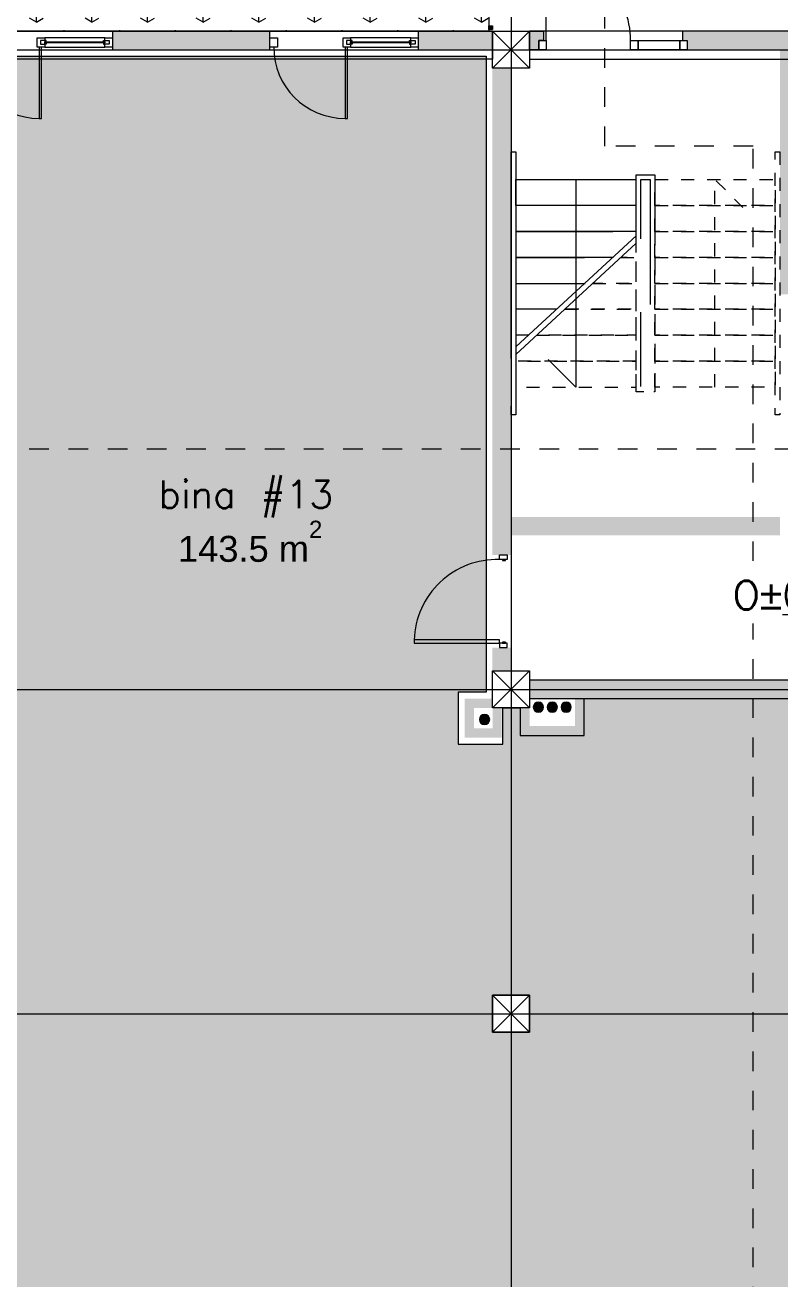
# Model space of a CAD drawing. Header units: millimetres. Extents: x 476244520 to 476657119, y 4620824743 to 4621446928.
# Drawn here: x 476392006 to 476400148, y 4620877560 to 4620891087 of the extents above; entities that cross this region are included whole.
import ezdxf

# ---------------------------------------------------------------- set-up
doc = ezdxf.new("R2010")
doc.units = ezdxf.units.MM
doc.header["$MEASUREMENT"] = 0
doc.set_wipeout_variables(frame=1)
for name, pattern in [('AStair_dashed', [1800, 800, -1000]), ('Dashed', [423.333333, 211.666667, -211.666667]), ('Hidden Line', [317.5, 211.666667, -105.833333]), ('Small Dashed', [282.222222, 141.111111, -141.111111]), ('Wipeout_Contour', [1000, 0, -1000])]:
    doc.linetypes.add(name, pattern=pattern)
for name, color, linetype, lineweight in [('2D Drafting - General_Pen_No__1_Pen_No__7', 7, 'Continuous', 0), ('2D Drafting - General_Pen_No__1_Pen_No__7_Pen_No__7', 7, 'Continuous', 0), ('2D Drafting - General_Pen_No__250_Pen_No__7_Pen_No__154', 154, 'Continuous', 0), ('2D Drafting - General_Pen_No__250_Pen_No__7_Pen_No__250', 7, 'Continuous', 0), ('2D Drafting - General_Pen_No__250_Pen_No__7_Pen_No__7', 7, 'Continuous', 0), ('2D Drafting - General_Pen_No__7_Pen_No__7', 7, 'Continuous', 0), ('2D Drafting - General_Pen_No__7_Pen_No__7_Pen_No__7', 7, 'Continuous', 0), ('Annotation - Text_Pen_No__7_Pen_No__142', 142, 'Continuous', 0), ('Doors_Pen_No__7_Pen_No__7_Pen_No__7', 7, 'Continuous', 0), ('G-Anno-Nplt_Pen_No__142', 142, 'Continuous', 0), ('G-Anno-Nplt_Pen_No__151', 151, 'Continuous', 0), ('G-Anno-Nplt_Pen_No__4', 7, 'Continuous', 0), ('G-Anno-Nplt_Pen_No__7', 7, 'Continuous', 0), ('gegmebi_Pen_No__7_Pen_No__7', 7, 'Continuous', 0), ('kar-panjara_Pen_No__7_Pen_No__7_Pen_No__7', 7, 'Continuous', 0), ('New_._Pen_No__1', 1, 'Continuous', 0), ('New_0_Pen_No__250_Pen_No__255', 255, 'Continuous', 0), ('New_0_Pen_No__250_Pen_No__7', 7, 'Continuous', 0), ('New_2D Drafting - General_Pen_No__250_Pen_No__7_Pen_No__112', 112, 'Continuous', 0), ('New_2D Drafting - General_Pen_No__250_Pen_No__7_Pen_No__4', 7, 'Continuous', 0), ('New_shenobebi_Pen_No__1', 1, 'Continuous', 0), ('New_Structural - Bearing_Pen_No__250', 7, 'Continuous', 0), ('shaxtebi da milebi_Pen_No__1_Pen_No__1_Pen_No__1', 1, 'Continuous', 0), ('zoma_Pen_No__5_Pen_No__5', 5, 'Continuous', 0)]:
    doc.layers.add(name, color=color, linetype=linetype, lineweight=lineweight)
doc.layers.add('gegmebi_Pen_No__7_Pen_No__252', color=7, linetype='Continuous', lineweight=0, true_color=0x666666)
doc.layers.add('shaxtebi da milebi_Pen_No__5_Pen_No__5_Pen_No__252', color=7, linetype='Continuous', lineweight=0, true_color=0x666666)
doc.styles.add('GENERATED_STYLE_1', font='arial.ttf')

msp = doc.modelspace()

# ---------------------------------------------------------------- hatches: boundary and pattern name
at = {"layer": '2D Drafting - General_Pen_No__250_Pen_No__7_Pen_No__154', "linetype": 'Continuous', "lineweight": 0}
for points in [[(476397447.729, 4620891020.244), (476397597.563, 4620891020.244), (476397597.563, 4620890920.245), (476397547.565, 4620890920.245), (476397547.565, 4620890820.244), (476397447.729, 4620890820.244)], [(476399097.723, 4620890920.291), (476399147.566, 4620890920.291), (476399147.566, 4620890820.243), (476402297.997, 4620890820.243), (476402297.997, 4620891020.243), (476399097.723, 4620891020.243)]]:
    msp.add_hatch(color=154, dxfattribs=at).paths.add_polyline_path(points)
at = {"layer": '2D Drafting - General_Pen_No__250_Pen_No__7_Pen_No__7', "linetype": 'Continuous', "lineweight": 0}
for points in [[(476392947.729, 4620890820.243), (476394647.422, 4620890820.243), (476394647.422, 4620891020.243), (476392947.729, 4620891020.243)], [(476396247.422, 4620890820.243), (476397047.729, 4620890820.243), (476397047.729, 4620891020.243), (476396247.422, 4620891020.243)], [(476400347.729, 4620890820.243), (476400347.729, 4620888180.211), (476400147.729, 4620888180.211), (476400147.729, 4620890820.243)], [(476397047.729, 4620890620.243), (476397247.729, 4620890620.243), (476397247.729, 4620885370.243), (476397047.729, 4620885370.243)], [(476397047.729, 4620884370.243), (476397247.729, 4620884370.243), (476397247.729, 4620884120.243), (476397047.729, 4620884120.243)], [(476401446.94, 4620883820.243), (476401446.94, 4620884020.243), (476397447.729, 4620884020.243), (476397447.729, 4620883820.243)], [(476396747.729, 4620883820.243), (476397047.729, 4620883820.243), (476397047.729, 4620883720.243), (476396847.729, 4620883720.243), (476396847.729, 4620883499.413), (476397048.081, 4620883499.413), (476397048.081, 4620883720.243), (476397147.729, 4620883720.243), (476397147.729, 4620883499.413), (476397147.729, 4620883399.225), (476396747.729, 4620883399.225)], [(476397347.996, 4620883523.501), (476397347.996, 4620883720.243), (476397447.729, 4620883720.243), (476397447.729, 4620883523.501), (476397937.729, 4620883523.501), (476397937.729, 4620883823.501), (476398037.917, 4620883823.501), (476398037.917, 4620883423.501), (476397347.996, 4620883423.501)]]:
    msp.add_hatch(color=7, dxfattribs=at).paths.add_polyline_path(points)
at = {"layer": 'G-Anno-Nplt_Pen_No__151', "linetype": 'Continuous', "lineweight": 0, "true_color": 0x1f2f3f}
h = msp.add_hatch(color=169, dxfattribs=at)
h.paths.add_polyline_path([(476390347.729, 4620879780.056), (476390417.729, 4620879780.056), (476390747.729, 4620879780.056), (476390747.729, 4620880320.243), (476390547.729, 4620880320.243), (476390547.729, 4620880690.244), (476390417.729, 4620880690.244), (476390417.729, 4620882714.552), (476390417.729, 4620883650.243), (476390617.729, 4620883650.243), (476390617.729, 4620883950.243), (476390817.729, 4620883950.243), (476390817.729, 4620884630.431), (476390417.729, 4620884630.431), (476390417.729, 4620890550.244), (476390617.729, 4620890550.244), (476390617.729, 4620890750.243), (476396977.729, 4620890750.243), (476396977.729, 4620883890.244), (476396677.729, 4620883890.244), (476396677.729, 4620883329.225), (476397157.729, 4620883329.225), (476397157.729, 4620883650.244), (476397157.729, 4620883720.243), (476397347.996, 4620883720.243), (476397347.996, 4620883650.244), (476397347.996, 4620883423.501), (476398037.917, 4620883423.501), (476398037.917, 4620883820.244), (476401247.729, 4620883820.244), (476401247.729, 4620880322.083), (476401177.729, 4620880322.083), (476401177.729, 4620873790.243), (476401177.729, 4620873590.302), (476397517.729, 4620873590.302), (476397517.729, 4620873790.243), (476397317.729, 4620873790.243), (476397317.729, 4620875190.239), (476390417.729, 4620875190.239), (476390417.729, 4620878791.892), (476390347.729, 4620878791.892)])
h.paths.add_polyline_path([(476397047.729, 4620880620.244), (476397047.729, 4620880220.244), (476397447.729, 4620880220.244), (476397447.729, 4620880620.244)], flags=0)
at = {"layer": 'G-Anno-Nplt_Pen_No__7', "linetype": 'Continuous', "lineweight": 0}
msp.add_hatch(color=7, dxfattribs=at).paths.add_polyline_path([(476400147.729, 4620885580.243), (476397247.729, 4620885580.243), (476397247.729, 4620885780.243), (476400147.729, 4620885780.243)])
at = {"layer": 'New_0_Pen_No__250_Pen_No__255', "linetype": 'Continuous', "lineweight": 0}
msp.add_hatch(color=255, dxfattribs=at).paths.add_polyline_path([(476397007.433, 4620891079.896), (476397047.729, 4620891079.896), (476397047.729, 4620891040.243), (476397007.433, 4620891040.243)])
at = {"layer": 'New_2D Drafting - General_Pen_No__250_Pen_No__7_Pen_No__112', "linetype": 'Continuous', "lineweight": 0}
h = msp.add_hatch(dxfattribs=at)
h.set_pattern_fill('GRASS', color=112, style=0, pattern_type=2)
h.set_pattern_definition([(90, (476844527.15, 4621385791.04), (-600, 0), [86.60254, -259.80762]), (90, (476844827.15, 4621385964.25), (-600, 0), [86.60254, -259.80762]), (30, (476844527.15, 4621385791.04), (-300, 519.61524), [86.60254, -259.80762]), (30, (476844527.15, 4621386137.45), (-300, 519.61524), [86.60254, -259.80762]), (150, (476844527.15, 4621385791.04), (300, 519.61524), [86.60254, -259.80762]), (150, (476844527.15, 4621386137.45), (300, 519.61524), [86.60254, -259.80762])])
h.paths.add_polyline_path([(476397007.433, 4620891020.243), (476390247.729, 4620891020.243), (476390247.729, 4620893620.243), (476397007.433, 4620893620.243)])
at = {"layer": 'shaxtebi da milebi_Pen_No__1_Pen_No__1_Pen_No__1', "linetype": 'Continuous', "lineweight": 0}
for points in [[(476397597.729, 4620883728.502, -1), (476397487.729, 4620883728.502, -1)], [(476396962.606, 4620883539.413, -1), (476396962.606, 4620883649.413, -1)]]:
    msp.add_hatch(color=1, dxfattribs=at).paths.add_polyline_path(points)
at = {"layer": 'shaxtebi da milebi_Pen_No__5_Pen_No__5_Pen_No__252', "linetype": 'Continuous', "lineweight": 0, "true_color": 0x666666}
for points in [[(476397747.729, 4620883728.502, 1), (476397637.729, 4620883728.502, 1)], [(476397897.729, 4620883728.502, 1), (476397787.729, 4620883728.502, 1)]]:
    msp.add_hatch(color=251, dxfattribs=at).paths.add_polyline_path(points)

# ---------------------------------------------------------------- linework, layer by layer
at = {"layer": '2D Drafting - General_Pen_No__1_Pen_No__7', "color": 7, "linetype": 'Continuous', "lineweight": 0}
for p, q in [((476397047.729, 4620890620.243), (476397447.729, 4620891020.243)), ((476397447.729, 4620890620.243), (476397047.729, 4620891020.243)), ((476397047.729, 4620883720.243), (476397447.729, 4620884120.243)), ((476397447.729, 4620883720.243), (476397047.729, 4620884120.243)), ((476397047.729, 4620880220.243), (476397447.729, 4620880620.243)), ((476397447.729, 4620880220.243), (476397047.729, 4620880620.243))]:
    msp.add_line(p, q, dxfattribs=at)
at = {"layer": '2D Drafting - General_Pen_No__1_Pen_No__7', "color": 7, "linetype": 'Continuous', "lineweight": 0, "flags": 128}
for points in [[(476397047.729, 4620890720.243), (476390547.729, 4620890720.243), (476390547.729, 4620891020.243), (476397047.729, 4620891020.243)], [(476397447.729, 4620890620.243), (476397047.729, 4620890620.243), (476397047.729, 4620891020.243), (476397447.729, 4620891020.243)], [(476397447.729, 4620890720.243), (476403947.729, 4620890720.243), (476403947.729, 4620891020.243), (476397447.729, 4620891020.243)], [(476397447.729, 4620883720.243), (476397047.729, 4620883720.243), (476397047.729, 4620884120.243), (476397447.729, 4620884120.243)], [(476397447.729, 4620880220.243), (476397047.729, 4620880220.243), (476397047.729, 4620880620.243), (476397447.729, 4620880620.243)]]:
    msp.add_lwpolyline(points, close=True, dxfattribs=at)
msp.add_lwpolyline([(476397737.729, 4620888020.406), (476397297.729, 4620888020.406)], dxfattribs=at)
at = {"layer": '2D Drafting - General_Pen_No__1_Pen_No__7_Pen_No__7', "color": 7, "linetype": 'Continuous', "lineweight": 0}
msp.add_arc((476397096.698, 4620884427.966), 893.239, 88.396194, 178.396194, dxfattribs=at)
at = {"layer": '2D Drafting - General_Pen_No__250_Pen_No__7_Pen_No__250', "color": 7, "linetype": 'Continuous', "lineweight": 0, "flags": 128}
for points in [[(476392947.729, 4620890820.243), (476394647.422, 4620890820.243), (476394647.422, 4620891020.243), (476392947.729, 4620891020.243)], [(476396247.422, 4620890820.243), (476397047.729, 4620890820.243), (476397047.729, 4620891020.243), (476396247.422, 4620891020.243)]]:
    msp.add_lwpolyline(points, close=True, dxfattribs=at)
at = {"layer": '2D Drafting - General_Pen_No__250_Pen_No__7_Pen_No__7', "color": 7, "linetype": 'Continuous', "lineweight": 0, "flags": 128}
for points in [[(476397447.729, 4620891020.244), (476397597.563, 4620891020.244), (476397597.563, 4620890920.245), (476397547.565, 4620890920.245), (476397547.565, 4620890820.244), (476397447.729, 4620890820.244)], [(476399097.723, 4620890920.291), (476399147.566, 4620890920.291), (476399147.566, 4620890820.243), (476402297.997, 4620890820.243), (476402297.997, 4620891020.243), (476399097.723, 4620891020.243)], [(476401446.94, 4620883820.243), (476401446.94, 4620884020.243), (476397447.729, 4620884020.243), (476397447.729, 4620883820.243)]]:
    msp.add_lwpolyline(points, close=True, dxfattribs=at)
at = {"layer": '2D Drafting - General_Pen_No__7_Pen_No__7', "color": 7, "linetype": 'Continuous', "lineweight": 0, "flags": 128}
for points in [[(476397303.77, 4620887619.828), (476398597.729, 4620888814.252)], [(476397297.729, 4620887534.064), (476398597.729, 4620888734.064)]]:
    msp.add_lwpolyline(points, dxfattribs=at)
at = {"layer": '2D Drafting - General_Pen_No__7_Pen_No__7_Pen_No__7', "color": 7, "linetype": 'Continuous', "lineweight": 0, "flags": 128}
for points in [[(476392867.729, 4620890950.054), (476392217.729, 4620890950.025), (476392217.734, 4620890850.086), (476392867.734, 4620890850.115)], [(476396167.422, 4620890950.014), (476395517.422, 4620890949.985), (476395517.427, 4620890850.046), (476396167.427, 4620890850.075)]]:
    msp.add_lwpolyline(points, close=True, dxfattribs=at)
at = {"layer": '2D Drafting - General_Pen_No__7_Pen_No__7_Pen_No__7', "color": 7, "linetype": 'Continuous', "lineweight": 0}
for centre in [(476392158.045, 4620890850.073), (476395457.738, 4620890850.033)]:
    msp.add_arc(centre, 770.311, 180.005711, 270.0025313, dxfattribs=at)
at = {"layer": 'Doors_Pen_No__7_Pen_No__7_Pen_No__7', "color": 7, "linetype": 'Continuous', "lineweight": 0, "flags": 128}
for points in [[(476392184.711, 4620890850.075), (476392158.045, 4620890850.073), (476392158.079, 4620890079.762), (476392184.745, 4620890079.763)], [(476395484.405, 4620890850.034), (476395457.738, 4620890850.033), (476395457.772, 4620890079.722), (476395484.439, 4620890079.723)], [(476397206.365, 4620885370.243), (476397206.365, 4620885320.855), (476397121.698, 4620885320.855), (476397121.698, 4620885370.243)], [(476397188.365, 4620885309.743), (476397188.365, 4620885320.855), (476397155.031, 4620885320.855), (476397155.031, 4620885309.743)], [(476397121.698, 4620884419.632), (476397121.698, 4620884452.966), (476396203.809, 4620884452.966), (476396203.809, 4620884419.632)], [(476397188.365, 4620884419.632), (476397188.365, 4620884430.743), (476397155.031, 4620884430.743), (476397155.031, 4620884419.632)], [(476397206.365, 4620884370.243), (476397206.365, 4620884419.632), (476397121.698, 4620884419.632), (476397121.698, 4620884370.243)]]:
    msp.add_lwpolyline(points, close=True, dxfattribs=at)
at = {"layer": 'G-Anno-Nplt_Pen_No__4', "color": 7, "linetype": 'Continuous', "lineweight": 0, "flags": 128}
msp.add_lwpolyline([(476390617.729, 4620890750.243), (476396977.729, 4620890750.243), (476396977.729, 4620883890.244), (476396677.729, 4620883890.244), (476396677.729, 4620883329.225), (476397157.729, 4620883329.225), (476397157.729, 4620883650.244), (476397157.729, 4620883720.243), (476397347.996, 4620883720.243), (476397347.996, 4620883650.244), (476397347.996, 4620883423.501), (476398037.917, 4620883423.501), (476398037.917, 4620883820.244), (476401247.729, 4620883820.244), (476401247.729, 4620880322.083), (476401177.729, 4620880322.083), (476401177.729, 4620873790.243), (476401177.729, 4620873590.302), (476397517.729, 4620873590.302), (476397517.729, 4620873790.243), (476397317.729, 4620873790.243), (476397317.729, 4620875190.239), (476390417.729, 4620875190.239)], dxfattribs=at)
msp.add_lwpolyline([(476397047.729, 4620880620.244), (476397047.729, 4620880220.244), (476397447.729, 4620880220.244), (476397447.729, 4620880620.244)], close=True, dxfattribs=at)
at = {"layer": 'gegmebi_Pen_No__7_Pen_No__252', "color": 251, "linetype": 'Small Dashed', "lineweight": 0, "true_color": 0x666666, "flags": 128}
for points in [[(476400147.729, 4620889720.406), (476400147.729, 4620886880.406), (476400097.729, 4620886880.406), (476400097.729, 4620889720.406)], [(476398797.729, 4620889140.406), (476398797.729, 4620889420.406), (476400097.729, 4620889420.406), (476400097.729, 4620889140.406)], [(476398797.729, 4620888860.406), (476398797.729, 4620889140.406), (476400097.729, 4620889140.406), (476400097.729, 4620888860.406)], [(476398797.729, 4620888580.406), (476398797.729, 4620888860.406), (476400097.729, 4620888860.406), (476400097.729, 4620888580.406)], [(476398797.729, 4620888300.406), (476398797.729, 4620888580.406), (476400097.729, 4620888580.406), (476400097.729, 4620888300.406)], [(476398797.729, 4620888020.406), (476398797.729, 4620888300.406), (476400097.729, 4620888300.406), (476400097.729, 4620888020.406)], [(476398797.729, 4620887740.406), (476398797.729, 4620888020.406), (476400097.729, 4620888020.406), (476400097.729, 4620887740.406)], [(476398797.729, 4620887460.406), (476398797.729, 4620887740.406), (476400097.729, 4620887740.406), (476400097.729, 4620887460.406)], [(476398597.729, 4620887180.406), (476398597.729, 4620887460.406), (476397297.729, 4620887460.406), (476397297.729, 4620887180.406)], [(476398797.729, 4620887180.406), (476398797.729, 4620887460.406), (476400097.729, 4620887460.406), (476400097.729, 4620887180.406)]]:
    msp.add_lwpolyline(points, close=True, dxfattribs=at)
for points in [[(476399447.729, 4620887180.406), (476399447.729, 4620889420.406), (476399747.729, 4620889120.406)], [(476398431.266, 4620888580.406), (476398597.729, 4620888580.406), (476398597.729, 4620888734.064)], [(476398127.933, 4620888300.406), (476398597.729, 4620888300.406), (476398597.729, 4620888580.406), (476398431.266, 4620888580.406)], [(476397824.6, 4620888020.406), (476398597.729, 4620888020.406), (476398597.729, 4620888300.406), (476398127.933, 4620888300.406)], [(476397521.266, 4620887740.406), (476398597.729, 4620887740.406), (476398597.729, 4620888020.406), (476397824.6, 4620888020.406)], [(476397297.729, 4620887614.252), (476397297.729, 4620887460.406), (476398597.729, 4620887460.406), (476398597.729, 4620887740.406), (476397521.266, 4620887740.406)]]:
    msp.add_lwpolyline(points, dxfattribs=at)
at = {"layer": 'gegmebi_Pen_No__7_Pen_No__252', "color": 251, "linetype": 'Hidden Line', "lineweight": 0, "true_color": 0x666666, "flags": 128}
msp.add_lwpolyline([(476398797.729, 4620888918.679), (476398797.729, 4620887130.406), (476398597.729, 4620887130.406), (476398597.729, 4620888734.064)], dxfattribs=at)
at = {"layer": 'gegmebi_Pen_No__7_Pen_No__252', "color": 251, "linetype": 'AStair_dashed', "lineweight": 0, "true_color": 0x666666, "flags": 128}
for points in [[(476398747.729, 4620888872.526), (476398747.729, 4620887180.406), (476398647.729, 4620887180.406), (476398647.729, 4620888780.218)], [(476397297.729, 4620887534.064), (476397297.729, 4620886880.406), (476397247.729, 4620886880.406), (476397247.729, 4620887487.91)]]:
    msp.add_lwpolyline(points, dxfattribs=at)
at = {"layer": 'gegmebi_Pen_No__7_Pen_No__7', "color": 7, "linetype": 'Continuous', "lineweight": 0, "flags": 128}
for points in [[(476397247.729, 4620887487.91), (476397247.729, 4620889720.406), (476397297.729, 4620889720.406), (476397297.729, 4620887906.372), (476397297.729, 4620887534.064)], [(476398597.729, 4620888734.064), (476398597.729, 4620889470.406), (476398797.729, 4620889470.406), (476398797.729, 4620888918.679)], [(476398597.729, 4620889140.406), (476397297.729, 4620889140.406), (476397297.729, 4620889420.406), (476398597.729, 4620889420.406)], [(476397947.729, 4620889420.406), (476397947.729, 4620887180.406), (476397647.729, 4620887480.406)], [(476398647.729, 4620888780.218), (476398647.729, 4620889420.406), (476398747.729, 4620889420.406), (476398747.729, 4620888872.526)], [(476398597.729, 4620889094.252), (476398597.729, 4620889140.406), (476397297.729, 4620889140.406), (476397297.729, 4620888860.406), (476398344.396, 4620888860.406)], [(476398597.729, 4620888860.406), (476397297.729, 4620888860.406), (476397297.729, 4620888580.406), (476398041.063, 4620888580.406)], [(476398344.396, 4620888580.406), (476397297.729, 4620888580.406), (476397297.729, 4620888300.406), (476398047.729, 4620888300.406)], [(476397434.396, 4620887740.406), (476397297.729, 4620887740.406), (476397297.729, 4620887614.252)]]:
    msp.add_lwpolyline(points, dxfattribs=at)
at = {"layer": 'kar-panjara_Pen_No__7_Pen_No__7_Pen_No__7', "color": 7, "linetype": 'Continuous', "lineweight": 0, "flags": 128}
for points in [[(476392137.729, 4620890950.083), (476392217.729, 4620890950.086), (476392217.734, 4620890850.086), (476392137.734, 4620890850.083)], [(476392172.732, 4620890880.084), (476392217.732, 4620890880.086), (476392217.732, 4620890895.086), (476392217.731, 4620890905.086), (476392232.731, 4620890905.087), (476392232.731, 4620890920.087), (476392172.731, 4620890920.084)], [(476392912.732, 4620890880.117), (476392867.732, 4620890880.115), (476392867.732, 4620890895.115), (476392867.731, 4620890905.115), (476392852.731, 4620890905.114), (476392852.731, 4620890920.114), (476392912.731, 4620890920.117)], [(476392867.729, 4620890950.054), (476392947.729, 4620890950.058), (476392947.734, 4620890850.058), (476392867.734, 4620890850.054)], [(476394647.422, 4620890949.965), (476394727.422, 4620890949.969), (476394727.427, 4620890849.969), (476394647.427, 4620890849.965)], [(476395437.422, 4620890950.043), (476395517.422, 4620890950.046), (476395517.427, 4620890850.046), (476395437.427, 4620890850.043)], [(476395472.426, 4620890880.044), (476395517.426, 4620890880.046), (476395517.425, 4620890895.046), (476395517.424, 4620890905.046), (476395532.424, 4620890905.047), (476395532.424, 4620890920.047), (476395472.424, 4620890920.044)], [(476396212.426, 4620890880.077), (476396167.426, 4620890880.075), (476396167.425, 4620890895.075), (476396167.424, 4620890905.075), (476396152.424, 4620890905.074), (476396152.424, 4620890920.074), (476396212.424, 4620890920.077)], [(476396167.422, 4620890950.014), (476396247.422, 4620890950.018), (476396247.427, 4620890850.018), (476396167.427, 4620890850.014)], [(476392867.732, 4620890895.115), (476392217.732, 4620890895.086), (476392217.731, 4620890905.086), (476392867.731, 4620890905.115)], [(476392232.732, 4620890880.087), (476392217.732, 4620890880.086), (476392217.732, 4620890895.086), (476392232.732, 4620890895.087)], [(476392852.732, 4620890880.114), (476392867.732, 4620890880.115), (476392867.732, 4620890895.115), (476392852.732, 4620890895.114)], [(476396167.425, 4620890895.075), (476395517.425, 4620890895.046), (476395517.424, 4620890905.046), (476396167.424, 4620890905.075)], [(476395532.426, 4620890880.047), (476395517.426, 4620890880.046), (476395517.425, 4620890895.046), (476395532.425, 4620890895.047)], [(476396152.426, 4620890880.074), (476396167.426, 4620890880.075), (476396167.425, 4620890895.075), (476396152.425, 4620890895.074)]]:
    msp.add_lwpolyline(points, close=True, dxfattribs=at)
at = {"layer": 'New_0_Pen_No__250_Pen_No__7', "color": 7, "linetype": 'Continuous', "lineweight": 0, "flags": 128}
msp.add_lwpolyline([(476397007.433, 4620891079.896), (476397047.729, 4620891079.896), (476397047.729, 4620891040.243), (476397007.433, 4620891040.243)], close=True, dxfattribs=at)
at = {"layer": 'New_2D Drafting - General_Pen_No__250_Pen_No__7_Pen_No__4', "color": 7, "linetype": 'Continuous', "lineweight": 0, "flags": 128}
msp.add_lwpolyline([(476397007.433, 4620891020.243), (476390247.729, 4620891020.243), (476390247.729, 4620893620.243), (476397007.433, 4620893620.243)], close=True, dxfattribs=at)
at = {"layer": 'New_shenobebi_Pen_No__1', "color": 1, "linetype": 'Dashed', "lineweight": 0}
for points in [[(476399858.85, 4620870488.614), (476399858.85, 4620889780.27), (476398260.377, 4620889780.27), (476398260.377, 4620895317.48)], [(476385700.93, 4620886515.946), (476436774.143, 4620886515.946)]]:
    msp.add_lwpolyline(points, dxfattribs=at)
at = {"layer": 'New_Structural - Bearing_Pen_No__250', "color": 7, "linetype": 'Continuous', "lineweight": 0}
for p, q in [((476397627.563, 4620890920.197), (476397627.535, 4620891830.197)), ((476397547.563, 4620890920.194), (476397627.563, 4620890920.197)), ((476397597.563, 4620890920.196), (476397547.563, 4620890920.194)), ((476397597.563, 4620890920.196), (476397547.563, 4620890920.194)), ((476397547.566, 4620890820.194), (476397547.563, 4620890920.194)), ((476397547.563, 4620890920.194), (476397547.566, 4620890820.194)), ((476397547.563, 4620890920.194), (476397547.566, 4620890820.194)), ((476397597.559, 4620891020.196), (476397597.563, 4620890920.196)), ((476397627.563, 4620890920.197), (476397627.566, 4620890820.194)), ((476398537.563, 4620890920.225), (476398617.563, 4620890920.227)), ((476398537.566, 4620890820.225), (476398537.563, 4620890920.225)), ((476398617.563, 4620890920.227), (476398617.566, 4620890820.227)), ((476399067.563, 4620890920.241), (476399147.563, 4620890920.243)), ((476399067.566, 4620890820.241), (476399067.563, 4620890920.241)), ((476399097.559, 4620891020.242), (476399097.563, 4620890920.242)), ((476399097.563, 4620890920.242), (476399147.563, 4620890920.243)), ((476399097.563, 4620890920.242), (476399147.563, 4620890920.243)), ((476399147.563, 4620890920.243), (476399147.566, 4620890820.243)), ((476399147.563, 4620890920.243), (476399147.566, 4620890820.243)), ((476399147.563, 4620890920.243), (476399147.566, 4620890820.243)), ((476397627.566, 4620890820.194), (476397547.566, 4620890820.194)), ((476398617.566, 4620890820.227), (476398537.566, 4620890820.225)), ((476399147.566, 4620890820.243), (476399067.566, 4620890820.241))]:
    msp.add_line(p, q, dxfattribs=at)
msp.add_lwpolyline([(476399067.566, 4620890820.241), (476398617.566, 4620890820.227), (476398617.563, 4620890920.227), (476399067.563, 4620890920.241)], close=True, dxfattribs=at)
msp.add_arc((476397627.563, 4620890920.197), 910, 0.0017667, 90.0017667, dxfattribs=at)
at = {"layer": 'shaxtebi da milebi_Pen_No__1_Pen_No__1_Pen_No__1', "color": 1, "linetype": 'Continuous', "lineweight": 0, "flags": 128}
for points in [[(476397597.729, 4620883728.502, 1), (476397487.729, 4620883728.502, 1)], [(476396962.606, 4620883539.413, 1), (476396962.606, 4620883649.413, 1)]]:
    msp.add_lwpolyline(points, format="xyb", close=True, dxfattribs=at)
at = {"layer": 'shaxtebi da milebi_Pen_No__5_Pen_No__5_Pen_No__252', "color": 251, "linetype": 'Continuous', "lineweight": 0, "true_color": 0x666666, "flags": 128}
for points in [[(476397747.729, 4620883728.502, 1), (476397637.729, 4620883728.502, 1)], [(476397897.729, 4620883728.502, 1), (476397787.729, 4620883728.502, 1)]]:
    msp.add_lwpolyline(points, format="xyb", close=True, dxfattribs=at)
at = {"layer": 'zoma_Pen_No__5_Pen_No__5', "color": 5, "linetype": 'Continuous', "lineweight": 0}
for p, q in [((476397247.729, 4620895146.055), (476397247.729, 4620870435.248)), ((476386267.178, 4620890820.243), (476436153.559, 4620890820.243)), ((476386267.178, 4620890820.243), (476436153.559, 4620890820.243)), ((476386267.178, 4620883920.243), (476436153.559, 4620883920.243)), ((476386267.178, 4620883920.243), (476436153.559, 4620883920.243)), ((476386267.178, 4620880420.243), (476436153.559, 4620880420.243)), ((476386267.178, 4620880420.243), (476436153.559, 4620880420.243))]:
    msp.add_line(p, q, dxfattribs=at)

# ---------------------------------------------------------------- texts
at = {"layer": 'Annotation - Text_Pen_No__7_Pen_No__142', "color": 142, "linetype": 'Continuous', "lineweight": 0, "insert": (476394386.171, 4620886174.104), "char_height": 300, "attachment_point": 2}
msp.add_mtext('\\A1;{\\pqc;\\Ftxt.shx;bina #\\Ftxt.shx;13}', dxfattribs=at)
at = {"layer": 'G-Anno-Nplt_Pen_No__142', "color": 142, "lineweight": 0, "insert": (476393655.424, 4620885292.157), "char_height": 280, "attachment_point": 7, "style": 'GENERATED_STYLE_1'}
msp.add_mtext('{\\fArial|b0|i0|c0|p34;143.5 m{\\H0.66x;\\S2^  ;}}', dxfattribs=at)

# ---------------------------------------------------------------- next in the draw order: wipeouts: each hides what was drawn before it
at = {"color": 1, "linetype": 'Wipeout_Contour', "lineweight": 0, "ltscale": 18581511055.94286}
msp.add_wipeout([(476398936.34, 4620885169.15), (476401777.339, 4620885169.15), (476401777.339, 4620884633.249), (476398936.34, 4620884633.249)], dxfattribs=at).dxf.layer = 'New_._Pen_No__1'

# ---------------------------------------------------------------- next in the draw order: texts
at = {"layer": 'New_._Pen_No__1', "color": 1, "linetype": 'Continuous', "lineweight": 0, "insert": (476400356.84, 4620885096.486), "char_height": 308.82353, "attachment_point": 2}
msp.add_mtext('\\A1;{\\pqc;\\Ftxt.shx;O\\fArial|b0|i0|c0|p34;\\H1.029412x;±\\Ftxt.shx;\\L\\H0.943673x;\\L0.00}', dxfattribs=at)

doc.saveas('drawing.dxf')
